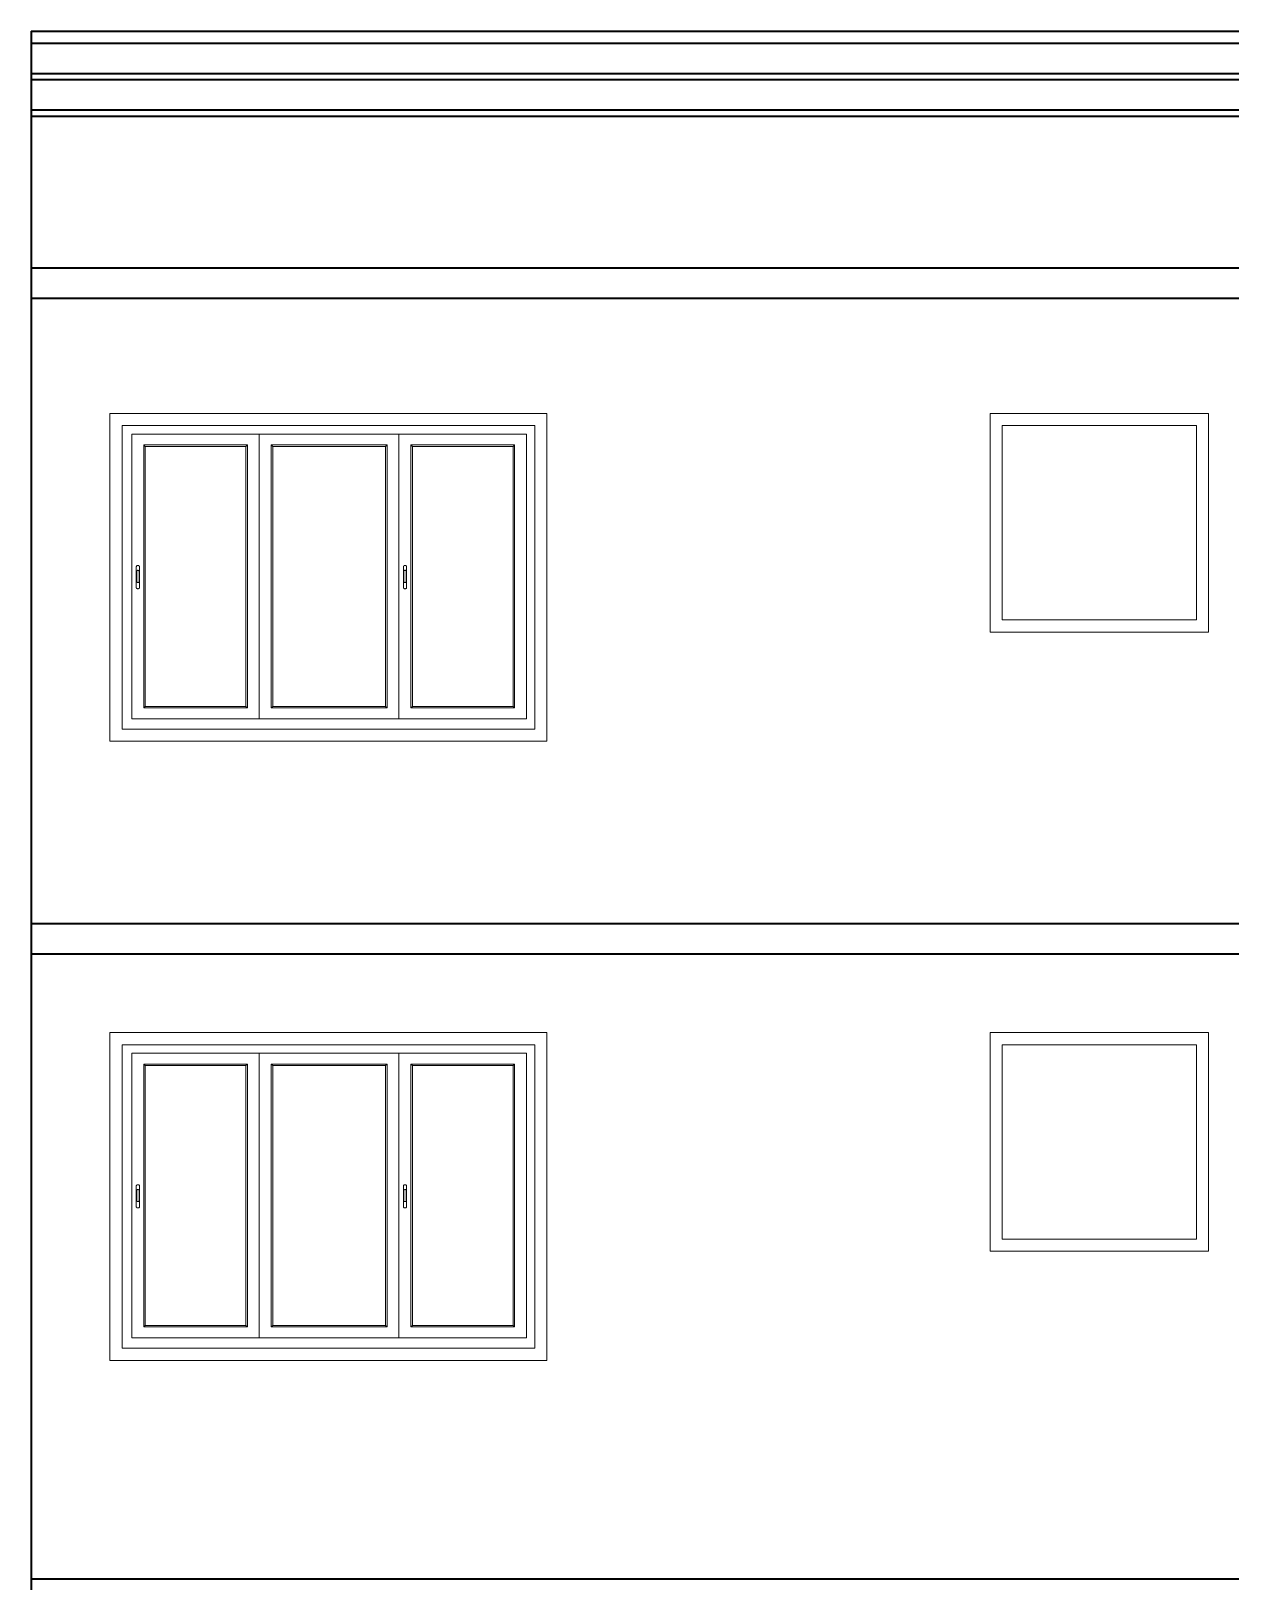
# Model space of a CAD drawing. Header units: inches. Extents: x 141029 to 166402, y -23568 to -18036.
# Drawn here: x 164823.4 to 165021.1, y -22408.5 to -22153 of the extents above; entities that cross this region are included whole.
import ezdxf

# ---------------------------------------------------------------- set-up
doc = ezdxf.new("R2010")
doc.units = ezdxf.units.IN
doc.header["$LTSCALE"] = 0.5
doc.header["$MEASUREMENT"] = 0
for name, color, linetype, lineweight in [('PARAPET', 50, 'Continuous', 13), ('wall', 1, 'Continuous', 40), ('window', 4, 'Continuous', 13)]:
    doc.layers.add(name, color=color, linetype=linetype, lineweight=lineweight)

msp = doc.modelspace()

# ---------------------------------------------------------------- linework, layer by layer
at = {"layer": 'PARAPET'}
for p, q in [((164851.74, -22215.97), (164836.43, -22215.97)), ((164836.43, -22215.97), (164836.43, -22229.2)), ((164838.43, -22217.97), (164838.43, -22229.2)), ((164851.74, -22217.97), (164838.43, -22217.97)), ((164891.77, -22215.97), (164851.74, -22215.97)), ((164891.77, -22217.97), (164851.74, -22217.97)), ((164908.43, -22215.97), (164891.77, -22215.97)), ((164906.43, -22217.97), (164891.77, -22217.97)), ((164906.43, -22229.2), (164906.43, -22217.97)), ((164908.43, -22229.2), (164908.43, -22215.97)), ((164836.43, -22229.2), (164836.43, -22253.16)), ((164838.43, -22229.2), (164838.43, -22253.16)), ((164906.43, -22253.16), (164906.43, -22229.2)), ((164908.43, -22253.16), (164908.43, -22229.2)), ((164836.43, -22253.16), (164836.43, -22269.97)), ((164838.43, -22253.16), (164838.43, -22267.97)), ((164906.43, -22267.97), (164906.43, -22253.16)), ((164908.43, -22269.97), (164908.43, -22253.16)), ((164838.43, -22267.97), (164851.74, -22267.97)), ((164851.74, -22267.97), (164891.77, -22267.97)), ((164891.77, -22267.97), (164906.43, -22267.97)), ((164836.43, -22269.97), (164851.74, -22269.97)), ((164851.74, -22269.97), (164891.77, -22269.97)), ((164891.77, -22269.97), (164908.43, -22269.97)), ((164851.74, -22317.97), (164836.43, -22317.97)), ((164836.43, -22317.97), (164836.43, -22331.2)), ((164838.43, -22319.97), (164838.43, -22331.2)), ((164851.74, -22319.97), (164838.43, -22319.97)), ((164891.77, -22317.97), (164851.74, -22317.97)), ((164891.77, -22319.97), (164851.74, -22319.97)), ((164908.43, -22317.97), (164891.77, -22317.97)), ((164906.43, -22319.97), (164891.77, -22319.97)), ((164906.43, -22331.2), (164906.43, -22319.97)), ((164908.43, -22331.2), (164908.43, -22317.97)), ((164836.43, -22331.2), (164836.43, -22355.16)), ((164838.43, -22331.2), (164838.43, -22355.16)), ((164906.43, -22355.16), (164906.43, -22331.2)), ((164908.43, -22355.16), (164908.43, -22331.2)), ((164836.43, -22355.16), (164836.43, -22371.97)), ((164838.43, -22355.16), (164838.43, -22369.97)), ((164906.43, -22369.97), (164906.43, -22355.16)), ((164908.43, -22371.97), (164908.43, -22355.16)), ((164838.43, -22369.97), (164851.74, -22369.97)), ((164851.74, -22369.97), (164891.77, -22369.97)), ((164891.77, -22369.97), (164906.43, -22369.97)), ((164836.43, -22371.97), (164851.74, -22371.97)), ((164851.74, -22371.97), (164891.77, -22371.97)), ((164891.77, -22371.97), (164908.43, -22371.97))]:
    msp.add_line(p, q, dxfattribs=at)
at = {"layer": 'wall'}
for p, q in [((164823.43, -22152.97), (164823.43, -22521.97)), ((164823.43, -22152.97), (165149.43, -22152.97)), ((164823.43, -22154.97), (165149.43, -22154.97)), ((164823.43, -22159.97), (165149.43, -22159.97)), ((164823.43, -22160.97), (165149.43, -22160.97)), ((164823.43, -22165.97), (165149.43, -22165.97)), ((164823.43, -22166.97), (165149.43, -22166.97)), ((164823.43, -22191.97), (165149.43, -22191.97)), ((164823.43, -22196.97), (165149.43, -22196.97)), ((164823.43, -22299.97), (165191.43, -22299.97)), ((164823.43, -22304.97), (165191.43, -22304.97)), ((164823.43, -22407.97), (165188.43, -22407.97))]:
    msp.add_line(p, q, dxfattribs=at)
at = {"layer": 'window'}
for p, q in [((164981.43, -22215.97), (165017.43, -22215.97)), ((164981.43, -22251.97), (164981.43, -22215.97)), ((164983.43, -22217.97), (165015.43, -22217.97)), ((164983.43, -22249.97), (164983.43, -22217.97)), ((165015.43, -22217.97), (165015.43, -22249.97)), ((165017.43, -22215.97), (165017.43, -22251.97)), ((164840.04, -22229.2), (164840.04, -22219.36)), ((164851.74, -22219.36), (164840.04, -22219.36)), ((164891.77, -22219.36), (164851.74, -22219.36)), ((164861.04, -22219.36), (164861.04, -22229.2)), ((164884.04, -22219.36), (164884.04, -22229.2)), ((164905.04, -22219.36), (164891.77, -22219.36)), ((164905.04, -22219.36), (164905.04, -22229.2)), ((164842.01, -22229.2), (164842.01, -22221.16)), ((164842.01, -22221.16), (164851.74, -22221.16)), ((164842.25, -22221.39), (164842.01, -22221.16)), ((164842.25, -22229.2), (164842.25, -22221.39)), ((164851.74, -22221.39), (164842.25, -22221.39)), ((164851.74, -22221.16), (164859.08, -22221.16)), ((164858.84, -22221.39), (164851.74, -22221.39)), ((164858.84, -22221.39), (164859.08, -22221.16)), ((164858.84, -22221.39), (164858.84, -22229.2)), ((164859.08, -22221.16), (164859.08, -22229.2)), ((164882.08, -22221.16), (164863.01, -22221.16)), ((164863.01, -22221.16), (164863.01, -22229.2)), ((164863.25, -22221.39), (164863.01, -22221.16)), ((164863.25, -22221.39), (164863.25, -22229.2)), ((164863.25, -22221.39), (164881.84, -22221.39)), ((164881.84, -22221.39), (164882.08, -22221.16)), ((164881.84, -22229.2), (164881.84, -22221.39)), ((164882.08, -22229.2), (164882.08, -22221.16)), ((164886.01, -22229.2), (164886.01, -22221.16)), ((164886.01, -22221.16), (164891.77, -22221.16)), ((164886.25, -22221.39), (164886.01, -22221.16)), ((164886.25, -22229.2), (164886.25, -22221.39)), ((164891.77, -22221.39), (164886.25, -22221.39)), ((164891.77, -22221.16), (164903.08, -22221.16)), ((164902.84, -22221.39), (164891.77, -22221.39)), ((164902.84, -22221.39), (164903.08, -22221.16)), ((164902.84, -22221.39), (164902.84, -22229.2)), ((164903.08, -22221.16), (164903.08, -22229.2)), ((164840.04, -22253.16), (164840.04, -22229.2)), ((164842.01, -22253.16), (164842.01, -22229.2)), ((164842.25, -22253.16), (164842.25, -22229.2)), ((164858.84, -22229.2), (164858.84, -22253.16)), ((164859.08, -22229.2), (164859.08, -22253.16)), ((164861.04, -22229.2), (164861.04, -22253.16)), ((164863.01, -22229.2), (164863.01, -22253.16)), ((164863.25, -22229.2), (164863.25, -22253.16)), ((164881.84, -22253.16), (164881.84, -22229.2)), ((164882.08, -22253.16), (164882.08, -22229.2)), ((164884.04, -22229.2), (164884.04, -22253.16)), ((164886.01, -22253.16), (164886.01, -22229.2)), ((164886.25, -22253.16), (164886.25, -22229.2)), ((164902.84, -22229.2), (164902.84, -22253.16)), ((164903.08, -22229.2), (164903.08, -22253.16)), ((164905.04, -22229.2), (164905.04, -22253.16)), ((164840.77, -22241.21), (164840.78, -22241.17)), ((164840.77, -22241.24), (164840.78, -22241.17)), ((164840.77, -22241.24), (164840.77, -22241.21)), ((164840.77, -22244.63), (164840.77, -22241.24)), ((164840.78, -22241.17), (164840.8, -22241.14)), ((164840.8, -22241.14), (164840.82, -22241.11)), ((164840.85, -22241.08), (164840.82, -22241.11)), ((164840.88, -22241.06), (164840.85, -22241.08)), ((164840.88, -22241.06), (164840.92, -22241.04)), ((164840.96, -22241.03), (164840.92, -22241.04)), ((164841, -22241.02), (164840.96, -22241.03)), ((164841.04, -22241.02), (164841, -22241.02)), ((164841.08, -22241.02), (164841.04, -22241.02)), ((164841.08, -22241.02), (164841.12, -22241.03)), ((164841.12, -22241.03), (164841.16, -22241.04)), ((164841.16, -22241.04), (164841.2, -22241.06)), ((164841.2, -22241.06), (164841.23, -22241.08)), ((164841.23, -22241.08), (164841.26, -22241.11)), ((164841.28, -22241.14), (164841.26, -22241.11)), ((164841.3, -22241.17), (164841.28, -22241.14)), ((164841.31, -22241.21), (164841.3, -22241.17)), ((164841.31, -22241.21), (164841.31, -22241.24)), ((164841.31, -22241.24), (164841.31, -22244.63)), ((164884.77, -22241.21), (164884.78, -22241.17)), ((164884.77, -22241.24), (164884.78, -22241.17)), ((164884.77, -22241.24), (164884.77, -22241.21)), ((164884.77, -22244.63), (164884.77, -22241.24)), ((164884.78, -22241.17), (164884.8, -22241.14)), ((164884.8, -22241.14), (164884.82, -22241.11)), ((164884.85, -22241.08), (164884.82, -22241.11)), ((164884.88, -22241.06), (164884.85, -22241.08)), ((164884.88, -22241.06), (164884.92, -22241.04)), ((164884.96, -22241.03), (164884.92, -22241.04)), ((164885, -22241.02), (164884.96, -22241.03)), ((164885.04, -22241.02), (164885, -22241.02)), ((164885.08, -22241.02), (164885.04, -22241.02)), ((164885.08, -22241.02), (164885.12, -22241.03)), ((164885.12, -22241.03), (164885.16, -22241.04)), ((164885.16, -22241.04), (164885.2, -22241.06)), ((164885.2, -22241.06), (164885.23, -22241.08)), ((164885.23, -22241.08), (164885.26, -22241.11)), ((164885.28, -22241.14), (164885.26, -22241.11)), ((164885.3, -22241.17), (164885.28, -22241.14)), ((164885.31, -22241.21), (164885.3, -22241.17)), ((164885.31, -22241.21), (164885.31, -22241.24)), ((164885.31, -22241.24), (164885.31, -22244.63)), ((164840.87, -22241.91), (164840.86, -22241.93)), ((164840.86, -22241.93), (164840.86, -22241.96)), ((164840.86, -22241.96), (164840.86, -22243.66)), ((164840.86, -22243.69), (164840.86, -22243.66)), ((164840.87, -22243.71), (164840.86, -22243.69)), ((164840.88, -22241.89), (164840.87, -22241.91)), ((164840.88, -22243.73), (164840.87, -22243.71)), ((164840.89, -22241.87), (164840.88, -22241.89)), ((164840.89, -22243.75), (164840.88, -22243.73)), ((164840.91, -22241.85), (164840.89, -22241.87)), ((164840.91, -22243.77), (164840.89, -22243.75)), ((164840.93, -22241.84), (164840.91, -22241.85)), ((164840.93, -22243.79), (164840.91, -22243.77)), ((164840.96, -22241.83), (164840.93, -22241.84)), ((164840.96, -22243.8), (164840.93, -22243.79)), ((164840.98, -22241.82), (164840.96, -22241.83)), ((164840.98, -22243.81), (164840.96, -22243.8)), ((164841.01, -22241.81), (164840.98, -22241.82)), ((164841.01, -22243.81), (164840.98, -22243.81)), ((164841.04, -22241.81), (164841.01, -22241.81)), ((164841.04, -22243.81), (164841.01, -22243.81)), ((164841.07, -22241.81), (164841.04, -22241.81)), ((164841.07, -22243.81), (164841.04, -22243.81)), ((164841.1, -22241.82), (164841.07, -22241.81)), ((164841.1, -22243.81), (164841.07, -22243.81)), ((164841.12, -22241.83), (164841.1, -22241.82)), ((164841.12, -22243.8), (164841.1, -22243.81)), ((164841.15, -22241.84), (164841.12, -22241.83)), ((164841.15, -22243.79), (164841.12, -22243.8)), ((164841.17, -22241.85), (164841.15, -22241.84)), ((164841.17, -22243.77), (164841.15, -22243.79)), ((164841.19, -22241.87), (164841.17, -22241.85)), ((164841.19, -22243.75), (164841.17, -22243.77)), ((164841.2, -22241.89), (164841.19, -22241.87)), ((164841.2, -22243.73), (164841.19, -22243.75)), ((164841.21, -22241.91), (164841.2, -22241.89)), ((164841.21, -22243.71), (164841.2, -22243.73)), ((164841.22, -22241.93), (164841.21, -22241.91)), ((164841.22, -22243.69), (164841.21, -22243.71)), ((164841.22, -22241.96), (164841.22, -22241.93)), ((164841.22, -22243.66), (164841.22, -22241.96)), ((164841.22, -22243.66), (164841.22, -22243.69)), ((164884.87, -22241.91), (164884.86, -22241.93)), ((164884.86, -22241.93), (164884.86, -22241.96)), ((164884.86, -22241.96), (164884.86, -22243.66)), ((164884.86, -22243.69), (164884.86, -22243.66)), ((164884.87, -22243.71), (164884.86, -22243.69)), ((164884.88, -22241.89), (164884.87, -22241.91)), ((164884.88, -22243.73), (164884.87, -22243.71)), ((164884.89, -22241.87), (164884.88, -22241.89)), ((164884.89, -22243.75), (164884.88, -22243.73)), ((164884.91, -22241.85), (164884.89, -22241.87)), ((164884.91, -22243.77), (164884.89, -22243.75)), ((164884.93, -22241.84), (164884.91, -22241.85)), ((164884.93, -22243.79), (164884.91, -22243.77)), ((164884.96, -22241.83), (164884.93, -22241.84)), ((164884.96, -22243.8), (164884.93, -22243.79)), ((164884.98, -22241.82), (164884.96, -22241.83)), ((164884.98, -22243.81), (164884.96, -22243.8)), ((164885.01, -22241.81), (164884.98, -22241.82)), ((164885.01, -22243.81), (164884.98, -22243.81)), ((164885.04, -22241.81), (164885.01, -22241.81)), ((164885.04, -22243.81), (164885.01, -22243.81)), ((164885.07, -22241.81), (164885.04, -22241.81)), ((164885.07, -22243.81), (164885.04, -22243.81)), ((164885.1, -22241.82), (164885.07, -22241.81)), ((164885.1, -22243.81), (164885.07, -22243.81)), ((164885.12, -22241.83), (164885.1, -22241.82)), ((164885.12, -22243.8), (164885.1, -22243.81)), ((164885.15, -22241.84), (164885.12, -22241.83)), ((164885.15, -22243.79), (164885.12, -22243.8)), ((164885.17, -22241.85), (164885.15, -22241.84)), ((164885.17, -22243.77), (164885.15, -22243.79)), ((164885.19, -22241.87), (164885.17, -22241.85)), ((164885.19, -22243.75), (164885.17, -22243.77)), ((164885.2, -22241.89), (164885.19, -22241.87)), ((164885.2, -22243.73), (164885.19, -22243.75)), ((164885.21, -22241.91), (164885.2, -22241.89)), ((164885.21, -22243.71), (164885.2, -22243.73)), ((164885.22, -22241.93), (164885.21, -22241.91)), ((164885.22, -22243.69), (164885.21, -22243.71)), ((164885.22, -22241.96), (164885.22, -22241.93)), ((164885.22, -22243.66), (164885.22, -22241.96)), ((164885.22, -22243.66), (164885.22, -22243.69)), ((164840.77, -22244.67), (164840.77, -22244.63)), ((164840.78, -22244.7), (164840.77, -22244.67)), ((164840.78, -22244.7), (164840.8, -22244.73)), ((164840.8, -22244.73), (164840.82, -22244.76)), ((164840.82, -22244.76), (164840.85, -22244.79)), ((164840.88, -22244.81), (164840.85, -22244.79)), ((164840.92, -22244.83), (164840.88, -22244.81)), ((164840.92, -22244.83), (164840.96, -22244.84)), ((164841, -22244.85), (164840.96, -22244.84)), ((164841.04, -22244.85), (164841, -22244.85)), ((164841.04, -22244.85), (164841.08, -22244.85)), ((164841.08, -22244.85), (164841.12, -22244.84)), ((164841.16, -22244.83), (164841.12, -22244.84)), ((164841.2, -22244.81), (164841.16, -22244.83)), ((164841.2, -22244.81), (164841.23, -22244.79)), ((164841.23, -22244.79), (164841.26, -22244.76)), ((164841.26, -22244.76), (164841.28, -22244.73)), ((164841.3, -22244.7), (164841.28, -22244.73)), ((164841.31, -22244.63), (164841.3, -22244.7)), ((164841.31, -22244.67), (164841.3, -22244.7)), ((164841.31, -22244.67), (164841.31, -22244.63)), ((164884.77, -22244.67), (164884.77, -22244.63)), ((164884.78, -22244.7), (164884.77, -22244.67)), ((164884.78, -22244.7), (164884.8, -22244.73)), ((164884.8, -22244.73), (164884.82, -22244.76)), ((164884.82, -22244.76), (164884.85, -22244.79)), ((164884.88, -22244.81), (164884.85, -22244.79)), ((164884.92, -22244.83), (164884.88, -22244.81)), ((164884.92, -22244.83), (164884.96, -22244.84)), ((164885, -22244.85), (164884.96, -22244.84)), ((164885.04, -22244.85), (164885, -22244.85)), ((164885.04, -22244.85), (164885.08, -22244.85)), ((164885.08, -22244.85), (164885.12, -22244.84)), ((164885.16, -22244.83), (164885.12, -22244.84)), ((164885.2, -22244.81), (164885.16, -22244.83)), ((164885.2, -22244.81), (164885.23, -22244.79)), ((164885.23, -22244.79), (164885.26, -22244.76)), ((164885.26, -22244.76), (164885.28, -22244.73)), ((164885.3, -22244.7), (164885.28, -22244.73)), ((164885.31, -22244.63), (164885.3, -22244.7)), ((164885.31, -22244.67), (164885.3, -22244.7)), ((164885.31, -22244.67), (164885.31, -22244.63)), ((165015.43, -22249.97), (164983.43, -22249.97)), ((164840.04, -22266.25), (164840.04, -22253.16)), ((164842.01, -22264.45), (164842.01, -22253.16)), ((164842.25, -22264.23), (164842.25, -22253.16)), ((164858.84, -22253.16), (164858.84, -22264.23)), ((164859.08, -22253.16), (164859.08, -22264.45)), ((164861.04, -22253.16), (164861.04, -22266.25)), ((164863.01, -22253.16), (164863.01, -22264.45)), ((164863.25, -22253.16), (164863.25, -22264.23)), ((164881.84, -22264.23), (164881.84, -22253.16)), ((164882.08, -22264.45), (164882.08, -22253.16)), ((164884.04, -22253.16), (164884.04, -22266.25)), ((164886.01, -22264.45), (164886.01, -22253.16)), ((164886.25, -22264.23), (164886.25, -22253.16)), ((164902.84, -22253.16), (164902.84, -22264.23)), ((164903.08, -22253.16), (164903.08, -22264.45)), ((164905.04, -22253.16), (164905.04, -22266.25)), ((165017.43, -22251.97), (164981.43, -22251.97)), ((164842.01, -22264.45), (164842.25, -22264.23)), ((164851.74, -22264.23), (164842.25, -22264.23)), ((164858.84, -22264.23), (164851.74, -22264.23)), ((164858.84, -22264.23), (164859.08, -22264.45)), ((164863.25, -22264.23), (164863.01, -22264.45)), ((164863.25, -22264.23), (164881.84, -22264.23)), ((164882.08, -22264.45), (164881.84, -22264.23)), ((164886.01, -22264.45), (164886.25, -22264.23)), ((164891.77, -22264.23), (164886.25, -22264.23)), ((164902.84, -22264.23), (164891.77, -22264.23)), ((164902.84, -22264.23), (164903.08, -22264.45)), ((164840.04, -22266.25), (164851.74, -22266.25)), ((164851.74, -22264.45), (164842.01, -22264.45)), ((164859.08, -22264.45), (164851.74, -22264.45)), ((164851.74, -22266.25), (164861.04, -22266.25)), ((164884.04, -22266.25), (164861.04, -22266.25)), ((164863.01, -22264.45), (164882.08, -22264.45)), ((164884.04, -22266.25), (164891.77, -22266.25)), ((164891.77, -22264.45), (164886.01, -22264.45)), ((164903.08, -22264.45), (164891.77, -22264.45)), ((164891.77, -22266.25), (164905.04, -22266.25)), ((164981.43, -22317.97), (165017.43, -22317.97)), ((164981.43, -22353.97), (164981.43, -22317.97)), ((164983.43, -22319.97), (165015.43, -22319.97)), ((164983.43, -22351.97), (164983.43, -22319.97)), ((165015.43, -22319.97), (165015.43, -22351.97)), ((165017.43, -22317.97), (165017.43, -22353.97)), ((164840.04, -22331.2), (164840.04, -22321.36)), ((164851.74, -22321.36), (164840.04, -22321.36)), ((164891.77, -22321.36), (164851.74, -22321.36)), ((164861.04, -22321.36), (164861.04, -22331.2)), ((164884.04, -22321.36), (164884.04, -22331.2)), ((164905.04, -22321.36), (164891.77, -22321.36)), ((164905.04, -22321.36), (164905.04, -22331.2)), ((164842.01, -22331.2), (164842.01, -22323.16)), ((164842.01, -22323.16), (164851.74, -22323.16)), ((164842.25, -22323.39), (164842.01, -22323.16)), ((164842.25, -22331.2), (164842.25, -22323.39)), ((164851.74, -22323.39), (164842.25, -22323.39)), ((164851.74, -22323.16), (164859.08, -22323.16)), ((164858.84, -22323.39), (164851.74, -22323.39)), ((164858.84, -22323.39), (164859.08, -22323.16)), ((164858.84, -22323.39), (164858.84, -22331.2)), ((164859.08, -22323.16), (164859.08, -22331.2)), ((164882.08, -22323.16), (164863.01, -22323.16)), ((164863.01, -22323.16), (164863.01, -22331.2)), ((164863.25, -22323.39), (164863.01, -22323.16)), ((164863.25, -22323.39), (164863.25, -22331.2)), ((164863.25, -22323.39), (164881.84, -22323.39)), ((164881.84, -22323.39), (164882.08, -22323.16)), ((164881.84, -22331.2), (164881.84, -22323.39)), ((164882.08, -22331.2), (164882.08, -22323.16)), ((164886.01, -22331.2), (164886.01, -22323.16)), ((164886.01, -22323.16), (164891.77, -22323.16)), ((164886.25, -22323.39), (164886.01, -22323.16)), ((164886.25, -22331.2), (164886.25, -22323.39)), ((164891.77, -22323.39), (164886.25, -22323.39)), ((164891.77, -22323.16), (164903.08, -22323.16)), ((164902.84, -22323.39), (164891.77, -22323.39)), ((164902.84, -22323.39), (164903.08, -22323.16)), ((164902.84, -22323.39), (164902.84, -22331.2)), ((164903.08, -22323.16), (164903.08, -22331.2)), ((164840.04, -22355.16), (164840.04, -22331.2)), ((164842.01, -22355.16), (164842.01, -22331.2)), ((164842.25, -22355.16), (164842.25, -22331.2)), ((164858.84, -22331.2), (164858.84, -22355.16)), ((164859.08, -22331.2), (164859.08, -22355.16)), ((164861.04, -22331.2), (164861.04, -22355.16)), ((164863.01, -22331.2), (164863.01, -22355.16)), ((164863.25, -22331.2), (164863.25, -22355.16)), ((164881.84, -22355.16), (164881.84, -22331.2)), ((164882.08, -22355.16), (164882.08, -22331.2)), ((164884.04, -22331.2), (164884.04, -22355.16)), ((164886.01, -22355.16), (164886.01, -22331.2)), ((164886.25, -22355.16), (164886.25, -22331.2)), ((164902.84, -22331.2), (164902.84, -22355.16)), ((164903.08, -22331.2), (164903.08, -22355.16)), ((164905.04, -22331.2), (164905.04, -22355.16)), ((164840.77, -22343.21), (164840.78, -22343.17)), ((164840.77, -22343.24), (164840.78, -22343.17)), ((164840.77, -22343.24), (164840.77, -22343.21)), ((164840.77, -22346.63), (164840.77, -22343.24)), ((164840.78, -22343.17), (164840.8, -22343.14)), ((164840.8, -22343.14), (164840.82, -22343.11)), ((164840.85, -22343.08), (164840.82, -22343.11)), ((164840.88, -22343.06), (164840.85, -22343.08)), ((164840.88, -22343.06), (164840.92, -22343.04)), ((164840.96, -22343.03), (164840.92, -22343.04)), ((164841, -22343.02), (164840.96, -22343.03)), ((164841.04, -22343.02), (164841, -22343.02)), ((164841.08, -22343.02), (164841.04, -22343.02)), ((164841.08, -22343.02), (164841.12, -22343.03)), ((164841.12, -22343.03), (164841.16, -22343.04)), ((164841.16, -22343.04), (164841.2, -22343.06)), ((164841.2, -22343.06), (164841.23, -22343.08)), ((164841.23, -22343.08), (164841.26, -22343.11)), ((164841.28, -22343.14), (164841.26, -22343.11)), ((164841.3, -22343.17), (164841.28, -22343.14)), ((164841.31, -22343.21), (164841.3, -22343.17)), ((164841.31, -22343.21), (164841.31, -22343.24)), ((164841.31, -22343.24), (164841.31, -22346.63)), ((164884.77, -22343.21), (164884.78, -22343.17)), ((164884.77, -22343.24), (164884.78, -22343.17)), ((164884.77, -22343.24), (164884.77, -22343.21)), ((164884.77, -22346.63), (164884.77, -22343.24)), ((164884.78, -22343.17), (164884.8, -22343.14)), ((164884.8, -22343.14), (164884.82, -22343.11)), ((164884.85, -22343.08), (164884.82, -22343.11)), ((164884.88, -22343.06), (164884.85, -22343.08)), ((164884.88, -22343.06), (164884.92, -22343.04)), ((164884.96, -22343.03), (164884.92, -22343.04)), ((164885, -22343.02), (164884.96, -22343.03)), ((164885.04, -22343.02), (164885, -22343.02)), ((164885.08, -22343.02), (164885.04, -22343.02)), ((164885.08, -22343.02), (164885.12, -22343.03)), ((164885.12, -22343.03), (164885.16, -22343.04)), ((164885.16, -22343.04), (164885.2, -22343.06)), ((164885.2, -22343.06), (164885.23, -22343.08)), ((164885.23, -22343.08), (164885.26, -22343.11)), ((164885.28, -22343.14), (164885.26, -22343.11)), ((164885.3, -22343.17), (164885.28, -22343.14)), ((164885.31, -22343.21), (164885.3, -22343.17)), ((164885.31, -22343.21), (164885.31, -22343.24)), ((164885.31, -22343.24), (164885.31, -22346.63)), ((164840.87, -22343.91), (164840.86, -22343.93)), ((164840.86, -22343.93), (164840.86, -22343.96)), ((164840.86, -22343.96), (164840.86, -22345.66)), ((164840.86, -22345.69), (164840.86, -22345.66)), ((164840.87, -22345.71), (164840.86, -22345.69)), ((164840.88, -22343.89), (164840.87, -22343.91)), ((164840.88, -22345.73), (164840.87, -22345.71)), ((164840.89, -22343.87), (164840.88, -22343.89)), ((164840.89, -22345.75), (164840.88, -22345.73)), ((164840.91, -22343.85), (164840.89, -22343.87)), ((164840.91, -22345.77), (164840.89, -22345.75)), ((164840.93, -22343.84), (164840.91, -22343.85)), ((164840.93, -22345.79), (164840.91, -22345.77)), ((164840.96, -22343.83), (164840.93, -22343.84)), ((164840.96, -22345.8), (164840.93, -22345.79)), ((164840.98, -22343.82), (164840.96, -22343.83)), ((164840.98, -22345.81), (164840.96, -22345.8)), ((164841.01, -22343.81), (164840.98, -22343.82)), ((164841.01, -22345.81), (164840.98, -22345.81)), ((164841.04, -22343.81), (164841.01, -22343.81)), ((164841.04, -22345.81), (164841.01, -22345.81)), ((164841.07, -22343.81), (164841.04, -22343.81)), ((164841.07, -22345.81), (164841.04, -22345.81)), ((164841.1, -22343.82), (164841.07, -22343.81)), ((164841.1, -22345.81), (164841.07, -22345.81)), ((164841.12, -22343.83), (164841.1, -22343.82)), ((164841.12, -22345.8), (164841.1, -22345.81)), ((164841.15, -22343.84), (164841.12, -22343.83)), ((164841.15, -22345.79), (164841.12, -22345.8)), ((164841.17, -22343.85), (164841.15, -22343.84)), ((164841.17, -22345.77), (164841.15, -22345.79)), ((164841.19, -22343.87), (164841.17, -22343.85)), ((164841.19, -22345.75), (164841.17, -22345.77)), ((164841.2, -22343.89), (164841.19, -22343.87)), ((164841.2, -22345.73), (164841.19, -22345.75)), ((164841.21, -22343.91), (164841.2, -22343.89)), ((164841.21, -22345.71), (164841.2, -22345.73)), ((164841.22, -22343.93), (164841.21, -22343.91)), ((164841.22, -22345.69), (164841.21, -22345.71)), ((164841.22, -22343.96), (164841.22, -22343.93)), ((164841.22, -22345.66), (164841.22, -22343.96)), ((164841.22, -22345.66), (164841.22, -22345.69)), ((164884.87, -22343.91), (164884.86, -22343.93)), ((164884.86, -22343.93), (164884.86, -22343.96)), ((164884.86, -22343.96), (164884.86, -22345.66)), ((164884.86, -22345.69), (164884.86, -22345.66)), ((164884.87, -22345.71), (164884.86, -22345.69)), ((164884.88, -22343.89), (164884.87, -22343.91)), ((164884.88, -22345.73), (164884.87, -22345.71)), ((164884.89, -22343.87), (164884.88, -22343.89)), ((164884.89, -22345.75), (164884.88, -22345.73)), ((164884.91, -22343.85), (164884.89, -22343.87)), ((164884.91, -22345.77), (164884.89, -22345.75)), ((164884.93, -22343.84), (164884.91, -22343.85)), ((164884.93, -22345.79), (164884.91, -22345.77)), ((164884.96, -22343.83), (164884.93, -22343.84)), ((164884.96, -22345.8), (164884.93, -22345.79)), ((164884.98, -22343.82), (164884.96, -22343.83)), ((164884.98, -22345.81), (164884.96, -22345.8)), ((164885.01, -22343.81), (164884.98, -22343.82)), ((164885.01, -22345.81), (164884.98, -22345.81)), ((164885.04, -22343.81), (164885.01, -22343.81)), ((164885.04, -22345.81), (164885.01, -22345.81)), ((164885.07, -22343.81), (164885.04, -22343.81)), ((164885.07, -22345.81), (164885.04, -22345.81)), ((164885.1, -22343.82), (164885.07, -22343.81)), ((164885.1, -22345.81), (164885.07, -22345.81)), ((164885.12, -22343.83), (164885.1, -22343.82)), ((164885.12, -22345.8), (164885.1, -22345.81)), ((164885.15, -22343.84), (164885.12, -22343.83)), ((164885.15, -22345.79), (164885.12, -22345.8)), ((164885.17, -22343.85), (164885.15, -22343.84)), ((164885.17, -22345.77), (164885.15, -22345.79)), ((164885.19, -22343.87), (164885.17, -22343.85)), ((164885.19, -22345.75), (164885.17, -22345.77)), ((164885.2, -22343.89), (164885.19, -22343.87)), ((164885.2, -22345.73), (164885.19, -22345.75)), ((164885.21, -22343.91), (164885.2, -22343.89)), ((164885.21, -22345.71), (164885.2, -22345.73)), ((164885.22, -22343.93), (164885.21, -22343.91)), ((164885.22, -22345.69), (164885.21, -22345.71)), ((164885.22, -22343.96), (164885.22, -22343.93)), ((164885.22, -22345.66), (164885.22, -22343.96)), ((164885.22, -22345.66), (164885.22, -22345.69)), ((164840.77, -22346.67), (164840.77, -22346.63)), ((164840.78, -22346.7), (164840.77, -22346.67)), ((164840.78, -22346.7), (164840.8, -22346.73)), ((164840.8, -22346.73), (164840.82, -22346.76)), ((164840.82, -22346.76), (164840.85, -22346.79)), ((164840.88, -22346.81), (164840.85, -22346.79)), ((164840.92, -22346.83), (164840.88, -22346.81)), ((164840.92, -22346.83), (164840.96, -22346.84)), ((164841, -22346.85), (164840.96, -22346.84)), ((164841.04, -22346.85), (164841, -22346.85)), ((164841.04, -22346.85), (164841.08, -22346.85)), ((164841.08, -22346.85), (164841.12, -22346.84)), ((164841.16, -22346.83), (164841.12, -22346.84)), ((164841.2, -22346.81), (164841.16, -22346.83)), ((164841.2, -22346.81), (164841.23, -22346.79)), ((164841.23, -22346.79), (164841.26, -22346.76)), ((164841.26, -22346.76), (164841.28, -22346.73)), ((164841.3, -22346.7), (164841.28, -22346.73)), ((164841.31, -22346.63), (164841.3, -22346.7)), ((164841.31, -22346.67), (164841.3, -22346.7)), ((164841.31, -22346.67), (164841.31, -22346.63)), ((164884.77, -22346.67), (164884.77, -22346.63)), ((164884.78, -22346.7), (164884.77, -22346.67)), ((164884.78, -22346.7), (164884.8, -22346.73)), ((164884.8, -22346.73), (164884.82, -22346.76)), ((164884.82, -22346.76), (164884.85, -22346.79)), ((164884.88, -22346.81), (164884.85, -22346.79)), ((164884.92, -22346.83), (164884.88, -22346.81)), ((164884.92, -22346.83), (164884.96, -22346.84)), ((164885, -22346.85), (164884.96, -22346.84)), ((164885.04, -22346.85), (164885, -22346.85)), ((164885.04, -22346.85), (164885.08, -22346.85)), ((164885.08, -22346.85), (164885.12, -22346.84)), ((164885.16, -22346.83), (164885.12, -22346.84)), ((164885.2, -22346.81), (164885.16, -22346.83)), ((164885.2, -22346.81), (164885.23, -22346.79)), ((164885.23, -22346.79), (164885.26, -22346.76)), ((164885.26, -22346.76), (164885.28, -22346.73)), ((164885.3, -22346.7), (164885.28, -22346.73)), ((164885.31, -22346.63), (164885.3, -22346.7)), ((164885.31, -22346.67), (164885.3, -22346.7)), ((164885.31, -22346.67), (164885.31, -22346.63)), ((165015.43, -22351.97), (164983.43, -22351.97)), ((164840.04, -22368.25), (164840.04, -22355.16)), ((164842.01, -22366.45), (164842.01, -22355.16)), ((164842.25, -22366.23), (164842.25, -22355.16)), ((164858.84, -22355.16), (164858.84, -22366.23)), ((164859.08, -22355.16), (164859.08, -22366.45)), ((164861.04, -22355.16), (164861.04, -22368.25)), ((164863.01, -22355.16), (164863.01, -22366.45)), ((164863.25, -22355.16), (164863.25, -22366.23)), ((164881.84, -22366.23), (164881.84, -22355.16)), ((164882.08, -22366.45), (164882.08, -22355.16)), ((164884.04, -22355.16), (164884.04, -22368.25)), ((164886.01, -22366.45), (164886.01, -22355.16)), ((164886.25, -22366.23), (164886.25, -22355.16)), ((164902.84, -22355.16), (164902.84, -22366.23)), ((164903.08, -22355.16), (164903.08, -22366.45)), ((164905.04, -22355.16), (164905.04, -22368.25)), ((165017.43, -22353.97), (164981.43, -22353.97)), ((164842.01, -22366.45), (164842.25, -22366.23)), ((164851.74, -22366.45), (164842.01, -22366.45)), ((164851.74, -22366.23), (164842.25, -22366.23)), ((164858.84, -22366.23), (164851.74, -22366.23)), ((164859.08, -22366.45), (164851.74, -22366.45)), ((164858.84, -22366.23), (164859.08, -22366.45)), ((164863.25, -22366.23), (164863.01, -22366.45)), ((164863.01, -22366.45), (164882.08, -22366.45)), ((164863.25, -22366.23), (164881.84, -22366.23)), ((164882.08, -22366.45), (164881.84, -22366.23)), ((164886.01, -22366.45), (164886.25, -22366.23)), ((164891.77, -22366.45), (164886.01, -22366.45)), ((164891.77, -22366.23), (164886.25, -22366.23)), ((164902.84, -22366.23), (164891.77, -22366.23)), ((164903.08, -22366.45), (164891.77, -22366.45)), ((164902.84, -22366.23), (164903.08, -22366.45)), ((164840.04, -22368.25), (164851.74, -22368.25)), ((164851.74, -22368.25), (164861.04, -22368.25)), ((164884.04, -22368.25), (164861.04, -22368.25)), ((164884.04, -22368.25), (164891.77, -22368.25)), ((164891.77, -22368.25), (164905.04, -22368.25))]:
    msp.add_line(p, q, dxfattribs=at)

doc.saveas('drawing.dxf')
